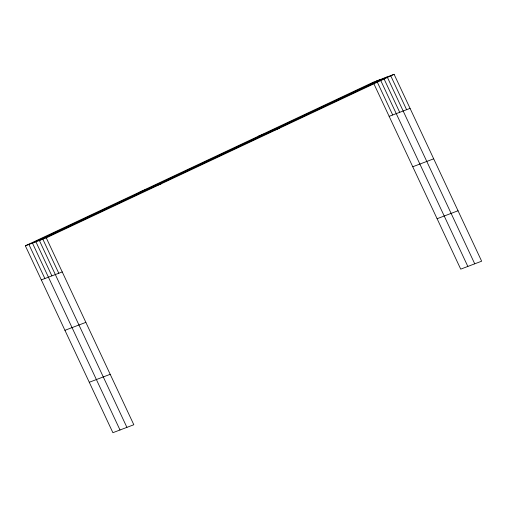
<?xml version="1.0" encoding="UTF-8"?>
<svg xmlns="http://www.w3.org/2000/svg" width="507" height="507" viewBox="0 0 507 507"><rect width="100%" height="100%" fill="white"/><g stroke="black" fill="none" stroke-linecap="round" stroke-linejoin="round"><path stroke-width="0.76" d="M25.35 245.806L46.276 237.859L133.823 424.746L112.896 432.693L25.35 245.806L373.177 82.254L394.104 74.307L481.65 261.194L460.724 269.141L373.177 82.254M46.276 237.859L394.104 74.307M258.399 136.225L279.325 128.284M140.135 191.83L161.061 183.889M389.142 116.331L410.068 108.39M41.314 279.883L62.241 271.942M412.768 166.759L433.688 158.811M64.934 330.311L85.86 322.363M437.104 218.713L458.03 210.766M89.27 382.265L110.196 374.318M390.656 75.619L406.614 109.696M474.742 263.817L387.202 76.931L39.369 240.483L126.915 427.369M383.748 78.243L399.712 112.32M467.841 266.435L380.294 79.555L32.467 243.107L120.007 429.993M376.739 80.905L392.703 114.981M42.822 239.171L58.787 273.248M35.915 241.795L51.879 275.871M28.905 244.456L44.87 278.533"/></g></svg>
